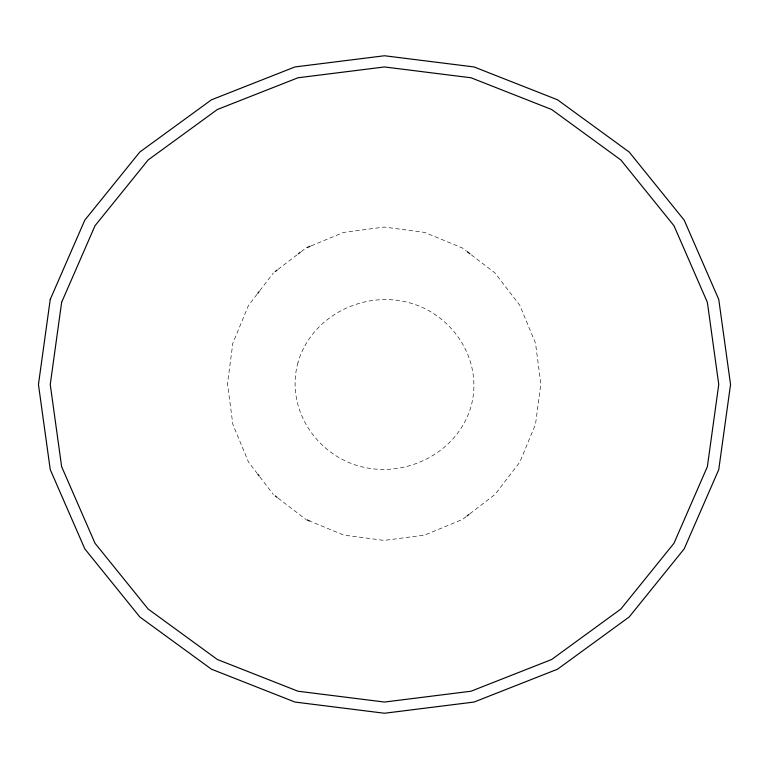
<?xml version="1.0" encoding="UTF-8"?>
<svg xmlns="http://www.w3.org/2000/svg" width="769" height="769" viewBox="0 0 769 769"><rect width="100%" height="100%" fill="white"/><g stroke="black" fill="none" stroke-linecap="round" stroke-linejoin="round"><path stroke-width="0.58" stroke-dasharray="3.85 2.88" d="M257.029 294.277L248.493 305.408L232.844 343.195L227.499 383.741L232.844 424.296L248.493 462.082L257.029 473.204M259.874 290.576L273.389 272.957M278.022 269.4L297.497 254.462M301.198 251.617L305.841 248.06M466.216 516.576L462.505 519.421L424.719 535.08L384.173 540.415L343.628 535.08L311.234 521.661M469.926 513.73L494.957 494.525L519.854 462.082L535.512 424.296L540.847 383.741L535.512 343.195L519.854 305.408L494.957 272.957L470.849 254.462M311.234 245.82L343.628 232.411L384.173 227.066L424.719 232.411L462.505 248.06L466.216 250.905M278.022 498.081L305.841 519.421M259.874 476.915L273.389 494.525M297.988 362.478C285.241 408.32 316.126 455.325 361.315 466.687C406.695 478.241 457.757 452.355 471.013 406.522C483.759 360.68 452.874 313.675 407.685 302.313C362.305 290.759 311.243 316.645 297.988 362.478"/><path stroke-width="1.15" d="M257.74 293.354L259.163 291.499M275.244 271.534L277.1 270.111M298.42 253.751L300.275 252.328M467.148 515.864L469.003 514.442M306.918 247.608L310.157 246.272M306.918 519.873L310.157 521.219M467.148 251.617L469.926 253.751M275.244 495.947L277.1 497.37M257.74 474.127L259.163 475.982M50.245 299.41L38.45 384.5L50.245 469.59L84.811 548.874L139.804 616.959L211.475 669.203L294.94 702.049L384.5 713.248L474.06 702.049L557.525 669.203L629.196 616.959L684.189 548.874L718.755 469.59L730.55 384.5L718.755 299.41L684.189 220.126L629.196 152.041L557.525 99.797L474.06 66.951L384.5 55.753L294.94 66.951L211.475 99.797L139.804 152.041L84.811 220.126L50.245 299.41M61.635 302.313L50.245 384.5L61.635 466.687L95.02 543.27L148.148 609.038L217.367 659.504L297.988 691.225L384.5 702.049L471.013 691.225L551.633 659.504L620.852 609.038L673.98 543.27L707.365 466.687L718.755 384.5L707.365 302.313L673.98 225.73L620.852 159.962L551.633 109.496L471.013 77.775L384.5 66.951L297.988 77.775L217.367 109.496L148.148 159.962L95.02 225.73L61.635 302.313"/></g></svg>
